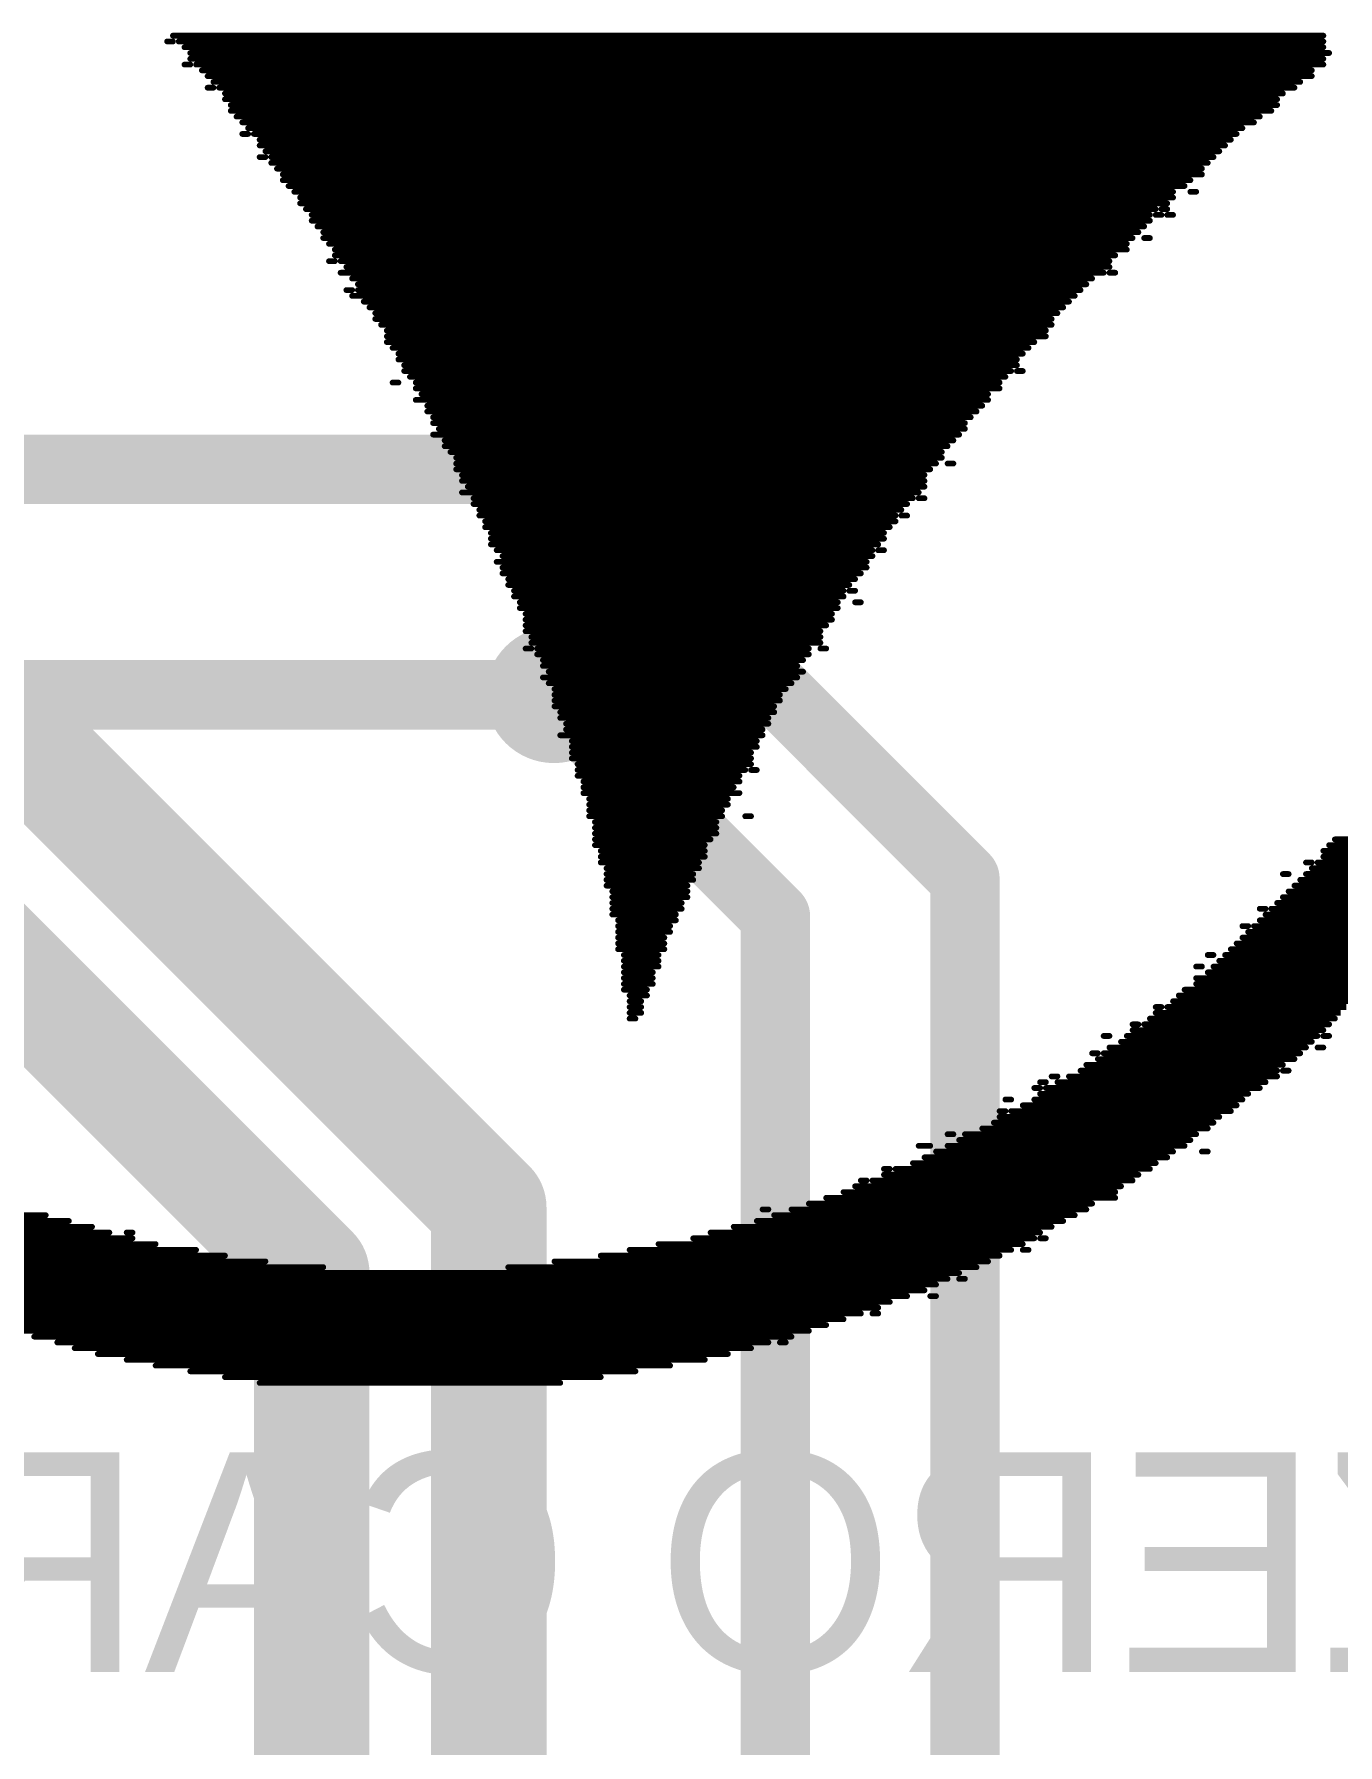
# Model space of a CAD drawing. Header units: millimetres. Extents: x -1.41 to 1.31, y -0.13 to 2.68.
# Drawn here: x 0.114 to 0.3395, y 1.6004 to 1.8962 of the extents above; entities that cross this region are included whole.
import ezdxf

# ---------------------------------------------------------------- set-up
doc = ezdxf.new("R2010")
doc.units = ezdxf.units.MM
doc.header["$MEASUREMENT"] = 0
for name, color, linetype in [('BottomLayer', 5, 'Continuous'), ('BottomOverlay', 54, 'Continuous'), ('Mechanical2', 216, 'Continuous'), ('TopLayer', 1, 'Continuous'), ('ViaHoleLayer', 16, 'Continuous')]:
    doc.layers.add(name, color=color, linetype=linetype)
doc.styles.add('Arial', font='', dxfattribs={"height": 0.2})
doc.styles.get('Arial').set_extended_font_data('Arial')

msp = doc.modelspace()

# ---------------------------------------------------------------- hatches: boundary and pattern name
at = {"layer": 'BottomLayer'}
h = msp.add_hatch(color=5, dxfattribs=at)
edge = h.paths.add_edge_path()
edge.add_arc((0.20422, 1.821), 0.01181, 0, 360)
h = msp.add_hatch(color=5, dxfattribs=at)
edge = h.paths.add_edge_path()
edge.add_arc((0.20391, 1.782), 0.01181, 0, 360)
at = {"layer": 'TopLayer'}
h = msp.add_hatch(color=1, dxfattribs=at)
edge = h.paths.add_edge_path()
edge.add_arc((0.20422, 1.821), 0.01181, 0, 360)
h = msp.add_hatch(color=1, dxfattribs=at)
edge = h.paths.add_edge_path()
edge.add_arc((0.20391, 1.782), 0.01181, 0, 360)
at = {"layer": 'ViaHoleLayer'}
h = msp.add_hatch(color=16, dxfattribs=at)
edge = h.paths.add_edge_path()
edge.add_arc((0.20422, 1.821), 0.00591, 0, 360)
h = msp.add_hatch(color=16, dxfattribs=at)
edge = h.paths.add_edge_path()
edge.add_arc((0.20391, 1.782), 0.00591, 0, 360)

# ---------------------------------------------------------------- linework, layer by layer
at = {"layer": 'BottomLayer'}
for points, const_width in [([(-0.042, 1.886), (0.162, 1.682)], 0.02), ([(0.059, 1.827), (0.19262, 1.69338)], 0.02), ([(0.20422, 1.821), (0.275, 1.75022)], 0.012), ([(0.20391, 1.782), (0.24222, 1.74369)], 0.012), ([(0.275, 1.53633), (0.275, 1.75022)], 0.012), ([(0.24222, 1.53633), (0.24222, 1.74369)], 0.012), ([(0.19262, 1.53633), (0.19262, 1.69338)], 0.02), ([(0.162, 1.53633), (0.162, 1.682)], 0.02)]:
    msp.add_lwpolyline(points, dxfattribs=dict(at, const_width=const_width))
for points, const_width in [([(0.20122, 1.821, 1), (0.20722, 1.821, 1)], 0.006), ([(0.20091, 1.782, 1), (0.20691, 1.782, 1)], 0.006), ([(0.272, 1.75022, 1), (0.278, 1.75022, 1)], 0.006), ([(0.272, 1.75022, 1), (0.278, 1.75022, 1)], 0.006), ([(0.23922, 1.74369, 1), (0.24522, 1.74369, 1)], 0.006), ([(0.23922, 1.74369, 1), (0.24522, 1.74369, 1)], 0.006), ([(0.18762, 1.69338, 1), (0.19762, 1.69338, 1)], 0.01), ([(0.18762, 1.69338, 1), (0.19762, 1.69338, 1)], 0.01), ([(0.157, 1.682, 1), (0.167, 1.682, 1)], 0.01), ([(0.157, 1.682, 1), (0.167, 1.682, 1)], 0.01)]:
    msp.add_lwpolyline(points, format="xyb", close=True, dxfattribs=dict(at, const_width=const_width))
at = {"layer": 'BottomOverlay', "const_width": 0.001}
for points in [[(0.138, 1.896), (0.337, 1.896)], [(0.137, 1.895), (0.138, 1.895)], [(0.139, 1.895), (0.337, 1.895)], [(0.14, 1.894), (0.337, 1.894)], [(0.141, 1.893), (0.338, 1.893)], [(0.14, 1.891), (0.141, 1.891)], [(0.141, 1.892), (0.337, 1.892)], [(0.142, 1.891), (0.337, 1.891)], [(0.143, 1.89), (0.335, 1.89)], [(0.144, 1.889), (0.335, 1.889)], [(0.144, 1.887), (0.145, 1.887)], [(0.145, 1.888), (0.333, 1.888)], [(0.146, 1.887), (0.332, 1.887)], [(0.147, 1.886), (0.33, 1.886)], [(0.147, 1.885), (0.329, 1.885)], [(0.148, 1.884), (0.329, 1.884)], [(0.148, 1.883), (0.328, 1.883)], [(0.149, 1.882), (0.326, 1.882)], [(0.15, 1.881), (0.325, 1.881)], [(0.15, 1.879), (0.151, 1.879)], [(0.151, 1.88), (0.323, 1.88)], [(0.152, 1.879), (0.322, 1.879)], [(0.153, 1.878), (0.321, 1.878)], [(0.153, 1.877), (0.32, 1.877)], [(0.154, 1.876), (0.319, 1.876)], [(0.153, 1.875), (0.154, 1.875)], [(0.155, 1.875), (0.318, 1.875)], [(0.155, 1.874), (0.317, 1.874)], [(0.156, 1.873), (0.316, 1.873)], [(0.157, 1.872), (0.316, 1.872)], [(0.157, 1.871), (0.314, 1.871)], [(0.158, 1.87), (0.313, 1.87)], [(0.159, 1.869), (0.311, 1.869)], [(0.16, 1.868), (0.311, 1.868)], [(0.16, 1.867), (0.31, 1.867)], [(0.314, 1.869), (0.315, 1.869)], [(0.161, 1.866), (0.308, 1.866)], [(0.162, 1.865), (0.307, 1.865)], [(0.162, 1.864), (0.307, 1.864)], [(0.308, 1.865), (0.309, 1.865)], [(0.309, 1.866), (0.31, 1.866)], [(0.31, 1.865), (0.311, 1.865)], [(0.163, 1.863), (0.306, 1.863)], [(0.164, 1.862), (0.305, 1.862)], [(0.164, 1.861), (0.304, 1.861)], [(0.306, 1.861), (0.307, 1.861)], [(0.165, 1.86), (0.303, 1.86)], [(0.166, 1.859), (0.303, 1.859)], [(0.166, 1.858), (0.301, 1.858)], [(0.165, 1.857), (0.166, 1.857)], [(0.167, 1.857), (0.3, 1.857)], [(0.167, 1.855), (0.299, 1.855)], [(0.168, 1.856), (0.3, 1.856)], [(0.3, 1.855), (0.301, 1.855)], [(0.168, 1.852), (0.169, 1.852)], [(0.169, 1.854), (0.297, 1.854)], [(0.17, 1.853), (0.296, 1.853)], [(0.17, 1.852), (0.295, 1.852)], [(0.169, 1.851), (0.294, 1.851)], [(0.171, 1.85), (0.293, 1.85)], [(0.172, 1.849), (0.292, 1.849)], [(0.173, 1.848), (0.291, 1.848)], [(0.173, 1.847), (0.29, 1.847)], [(0.174, 1.846), (0.29, 1.846)], [(0.175, 1.845), (0.289, 1.845)], [(0.175, 1.844), (0.289, 1.844)], [(0.175, 1.843), (0.287, 1.843)], [(0.176, 1.842), (0.286, 1.842)], [(0.177, 1.841), (0.285, 1.841)], [(0.177, 1.84), (0.284, 1.84)], [(0.178, 1.839), (0.284, 1.839)], [(0.178, 1.838), (0.283, 1.838)], [(0.179, 1.837), (0.282, 1.837)], [(0.284, 1.838), (0.285, 1.838)], [(0.176, 1.836), (0.177, 1.836)], [(0.18, 1.836), (0.281, 1.836)], [(0.18, 1.835), (0.281, 1.835)], [(0.181, 1.834), (0.279, 1.834)], [(0.18, 1.833), (0.279, 1.833)], [(0.182, 1.832), (0.278, 1.832)], [(0.182, 1.831), (0.277, 1.831)], [(0.183, 1.83), (0.276, 1.83)], [(0.183, 1.829), (0.275, 1.829)], [(0.184, 1.828), (0.275, 1.828)], [(0.183, 1.827), (0.274, 1.827)], [(0.185, 1.826), (0.273, 1.826)], [(0.185, 1.825), (0.272, 1.825)], [(0.186, 1.824), (0.271, 1.824)], [(0.187, 1.823), (0.271, 1.823)], [(0.187, 1.822), (0.27, 1.822)], [(0.272, 1.822), (0.273, 1.822)], [(0.187, 1.821), (0.269, 1.821)], [(0.188, 1.82), (0.268, 1.82)], [(0.188, 1.819), (0.268, 1.819)], [(0.188, 1.817), (0.267, 1.817)], [(0.189, 1.818), (0.268, 1.818)], [(0.19, 1.816), (0.266, 1.816)], [(0.267, 1.816), (0.268, 1.816)], [(0.19, 1.815), (0.265, 1.815)], [(0.191, 1.814), (0.264, 1.814)], [(0.191, 1.813), (0.263, 1.813)], [(0.192, 1.812), (0.263, 1.812)], [(0.192, 1.811), (0.262, 1.811)], [(0.264, 1.813), (0.265, 1.813)], [(0.193, 1.81), (0.261, 1.81)], [(0.193, 1.809), (0.261, 1.809)], [(0.193, 1.808), (0.26, 1.808)], [(0.194, 1.807), (0.259, 1.807)], [(0.194, 1.805), (0.258, 1.805)], [(0.195, 1.806), (0.259, 1.806)], [(0.26, 1.807), (0.261, 1.807)], [(0.195, 1.804), (0.258, 1.804)], [(0.195, 1.803), (0.257, 1.803)], [(0.196, 1.802), (0.256, 1.802)], [(0.196, 1.801), (0.255, 1.801)], [(0.197, 1.8), (0.254, 1.8)], [(0.197, 1.799), (0.254, 1.799)], [(0.255, 1.8), (0.256, 1.8)], [(0.198, 1.798), (0.253, 1.798)], [(0.198, 1.797), (0.253, 1.797)], [(0.199, 1.796), (0.252, 1.796)], [(0.256, 1.798), (0.257, 1.798)], [(0.199, 1.795), (0.252, 1.795)], [(0.199, 1.794), (0.251, 1.794)], [(0.199, 1.793), (0.25, 1.793)], [(0.199, 1.79), (0.2, 1.79)], [(0.2, 1.792), (0.25, 1.792)], [(0.2, 1.791), (0.25, 1.791)], [(0.201, 1.79), (0.248, 1.79)], [(0.25, 1.79), (0.251, 1.79)], [(0.201, 1.789), (0.248, 1.789)], [(0.202, 1.788), (0.247, 1.788)], [(0.202, 1.787), (0.246, 1.787)], [(0.202, 1.785), (0.246, 1.785)], [(0.203, 1.786), (0.247, 1.786)], [(0.203, 1.784), (0.245, 1.784)], [(0.204, 1.783), (0.244, 1.783)], [(0.204, 1.782), (0.243, 1.782)], [(0.204, 1.781), (0.243, 1.781)], [(0.204, 1.78), (0.242, 1.78)], [(0.205, 1.779), (0.242, 1.779)], [(0.205, 1.778), (0.241, 1.778)], [(0.205, 1.775), (0.24, 1.775)], [(0.206, 1.777), (0.241, 1.777)], [(0.206, 1.776), (0.24, 1.776)], [(0.207, 1.774), (0.239, 1.774)], [(0.207, 1.773), (0.239, 1.773)], [(0.207, 1.772), (0.238, 1.772)], [(0.207, 1.771), (0.238, 1.771)], [(0.208, 1.77), (0.238, 1.77)], [(0.208, 1.769), (0.237, 1.769)], [(0.238, 1.769), (0.239, 1.769)], [(0.208, 1.768), (0.236, 1.768)], [(0.209, 1.767), (0.236, 1.767)], [(0.209, 1.766), (0.235, 1.766)], [(0.209, 1.765), (0.236, 1.765)], [(0.21, 1.764), (0.234, 1.764)], [(0.21, 1.763), (0.234, 1.763)], [(0.21, 1.762), (0.233, 1.762)], [(0.21, 1.761), (0.233, 1.761)], [(0.211, 1.76), (0.232, 1.76)], [(0.237, 1.761), (0.238, 1.761)], [(0.211, 1.759), (0.232, 1.759)], [(0.211, 1.758), (0.232, 1.758)], [(0.211, 1.757), (0.231, 1.757)], [(0.339, 1.757), (0.367, 1.757)], [(0.211, 1.756), (0.23, 1.756)], [(0.212, 1.755), (0.23, 1.755)], [(0.212, 1.754), (0.23, 1.754)], [(0.337, 1.755), (0.364, 1.755)], [(0.337, 1.754), (0.363, 1.754)], [(0.338, 1.756), (0.365, 1.756)], [(0.212, 1.753), (0.229, 1.753)], [(0.213, 1.752), (0.229, 1.752)], [(0.213, 1.751), (0.228, 1.751)], [(0.33, 1.751), (0.331, 1.751)], [(0.334, 1.753), (0.335, 1.753)], [(0.334, 1.751), (0.361, 1.751)], [(0.335, 1.752), (0.362, 1.752)], [(0.336, 1.753), (0.363, 1.753)], [(0.213, 1.75), (0.228, 1.75)], [(0.213, 1.749), (0.227, 1.749)], [(0.214, 1.748), (0.227, 1.748)], [(0.331, 1.748), (0.359, 1.748)], [(0.332, 1.749), (0.359, 1.749)], [(0.333, 1.75), (0.36, 1.75)], [(0.214, 1.747), (0.227, 1.747)], [(0.214, 1.746), (0.226, 1.746)], [(0.214, 1.745), (0.226, 1.745)], [(0.326, 1.745), (0.327, 1.745)], [(0.328, 1.745), (0.356, 1.745)], [(0.329, 1.746), (0.357, 1.746)], [(0.33, 1.747), (0.358, 1.747)], [(0.214, 1.744), (0.225, 1.744)], [(0.215, 1.743), (0.225, 1.743)], [(0.326, 1.743), (0.355, 1.743)], [(0.327, 1.744), (0.355, 1.744)], [(0.215, 1.742), (0.224, 1.742)], [(0.215, 1.741), (0.224, 1.741)], [(0.215, 1.74), (0.223, 1.74)], [(0.323, 1.742), (0.324, 1.742)], [(0.323, 1.74), (0.352, 1.74)], [(0.324, 1.741), (0.353, 1.741)], [(0.325, 1.742), (0.354, 1.742)], [(0.215, 1.739), (0.223, 1.739)], [(0.215, 1.738), (0.223, 1.738)], [(0.216, 1.737), (0.222, 1.737)], [(0.317, 1.737), (0.318, 1.737)], [(0.32, 1.737), (0.35, 1.737)], [(0.321, 1.738), (0.351, 1.738)], [(0.322, 1.739), (0.352, 1.739)], [(0.216, 1.736), (0.222, 1.736)], [(0.216, 1.735), (0.222, 1.735)], [(0.216, 1.734), (0.221, 1.734)], [(0.315, 1.735), (0.316, 1.735)], [(0.317, 1.734), (0.347, 1.734)], [(0.318, 1.735), (0.348, 1.735)], [(0.319, 1.736), (0.35, 1.736)], [(0.216, 1.733), (0.221, 1.733)], [(0.216, 1.732), (0.221, 1.732)], [(0.216, 1.731), (0.22, 1.731)], [(0.313, 1.731), (0.344, 1.731)], [(0.315, 1.733), (0.346, 1.733)], [(0.315, 1.732), (0.345, 1.732)], [(0.217, 1.73), (0.22, 1.73)], [(0.217, 1.729), (0.219, 1.729)], [(0.217, 1.728), (0.219, 1.728)], [(0.308, 1.728), (0.309, 1.728)], [(0.31, 1.728), (0.341, 1.728)], [(0.311, 1.729), (0.342, 1.729)], [(0.312, 1.73), (0.343, 1.73)], [(0.217, 1.727), (0.219, 1.727)], [(0.217, 1.726), (0.218, 1.726)], [(0.304, 1.725), (0.305, 1.725)], [(0.306, 1.725), (0.338, 1.725)], [(0.307, 1.726), (0.339, 1.726)], [(0.308, 1.727), (0.34, 1.727)], [(0.299, 1.723), (0.3, 1.723)], [(0.302, 1.722), (0.335, 1.722)], [(0.303, 1.723), (0.336, 1.723)], [(0.304, 1.724), (0.337, 1.724)], [(0.337, 1.723), (0.338, 1.723)], [(0.297, 1.72), (0.298, 1.72)], [(0.298, 1.719), (0.332, 1.719)], [(0.299, 1.72), (0.333, 1.72)], [(0.3, 1.721), (0.334, 1.721)], [(0.336, 1.721), (0.337, 1.721)], [(0.29, 1.716), (0.291, 1.716)], [(0.293, 1.716), (0.329, 1.716)], [(0.295, 1.717), (0.329, 1.717)], [(0.296, 1.718), (0.33, 1.718)], [(0.33, 1.717), (0.331, 1.717)], [(0.287, 1.714), (0.288, 1.714)], [(0.288, 1.715), (0.289, 1.715)], [(0.288, 1.713), (0.324, 1.713)], [(0.289, 1.714), (0.326, 1.714)], [(0.291, 1.715), (0.327, 1.715)], [(0.281, 1.71), (0.282, 1.71)], [(0.282, 1.712), (0.283, 1.712)], [(0.283, 1.71), (0.321, 1.71)], [(0.285, 1.711), (0.322, 1.711)], [(0.287, 1.712), (0.323, 1.712)], [(0.278, 1.707), (0.317, 1.707)], [(0.28, 1.708), (0.318, 1.708)], [(0.281, 1.709), (0.319, 1.709)], [(0.267, 1.704), (0.269, 1.704)], [(0.272, 1.706), (0.273, 1.706)], [(0.272, 1.704), (0.313, 1.704)], [(0.274, 1.705), (0.314, 1.705)], [(0.275, 1.706), (0.315, 1.706)], [(0.266, 1.701), (0.308, 1.701)], [(0.268, 1.702), (0.31, 1.702)], [(0.27, 1.703), (0.311, 1.703)], [(0.316, 1.703), (0.317, 1.703)], [(0.257, 1.698), (0.258, 1.698)], [(0.259, 1.698), (0.304, 1.698)], [(0.261, 1.7), (0.262, 1.7)], [(0.261, 1.699), (0.305, 1.699)], [(0.263, 1.7), (0.307, 1.7)], [(0.251, 1.695), (0.301, 1.695)], [(0.254, 1.696), (0.301, 1.696)], [(0.256, 1.697), (0.302, 1.697)], [(0.065, 1.692), (0.116, 1.692)], [(0.24, 1.693), (0.241, 1.693)], [(0.242, 1.692), (0.294, 1.692)], [(0.245, 1.693), (0.296, 1.693)], [(0.248, 1.694), (0.297, 1.694)], [(0.068, 1.691), (0.12, 1.691)], [(0.069, 1.69), (0.124, 1.69)], [(0.071, 1.689), (0.127, 1.689)], [(0.13, 1.689), (0.131, 1.689)], [(0.231, 1.689), (0.288, 1.689)], [(0.235, 1.69), (0.29, 1.69)], [(0.239, 1.691), (0.292, 1.691)], [(0.073, 1.688), (0.131, 1.688)], [(0.074, 1.687), (0.135, 1.687)], [(0.077, 1.686), (0.142, 1.686)], [(0.217, 1.686), (0.283, 1.686)], [(0.222, 1.687), (0.285, 1.687)], [(0.228, 1.688), (0.287, 1.688)], [(0.285, 1.686), (0.286, 1.686)], [(0.288, 1.688), (0.289, 1.688)], [(0.079, 1.685), (0.147, 1.685)], [(0.08, 1.684), (0.154, 1.684)], [(0.083, 1.683), (0.164, 1.683)], [(0.196, 1.683), (0.277, 1.683)], [(0.204, 1.684), (0.279, 1.684)], [(0.212, 1.685), (0.281, 1.685)], [(0.085, 1.682), (0.274, 1.682)], [(0.086, 1.681), (0.272, 1.681)], [(0.089, 1.68), (0.27, 1.68)], [(0.274, 1.681), (0.275, 1.681)], [(0.092, 1.679), (0.268, 1.679)], [(0.094, 1.678), (0.265, 1.678)], [(0.096, 1.677), (0.262, 1.677)], [(0.269, 1.678), (0.27, 1.678)], [(0.099, 1.676), (0.26, 1.676)], [(0.101, 1.675), (0.257, 1.675)], [(0.105, 1.674), (0.254, 1.674)], [(0.259, 1.675), (0.26, 1.675)], [(0.108, 1.673), (0.251, 1.673)], [(0.111, 1.672), (0.248, 1.672)], [(0.114, 1.671), (0.245, 1.671)], [(0.118, 1.67), (0.241, 1.67)], [(0.121, 1.669), (0.238, 1.669)], [(0.243, 1.67), (0.244, 1.67)], [(0.125, 1.668), (0.234, 1.668)], [(0.13, 1.667), (0.23, 1.667)], [(0.135, 1.666), (0.224, 1.666)], [(0.141, 1.665), (0.218, 1.665)], [(0.147, 1.664), (0.212, 1.664)], [(0.153, 1.663), (0.205, 1.663)]]:
    msp.add_lwpolyline(points, dxfattribs=at)
at = {"layer": 'BottomOverlay', "const_width": 0.0005}
for points in [[(0.13775, 1.896, 1), (0.13825, 1.896, 1)], [(0.33675, 1.896, 1), (0.33725, 1.896, 1)], [(0.13675, 1.895, 1), (0.13725, 1.895, 1)], [(0.13775, 1.895, 1), (0.13825, 1.895, 1)], [(0.13875, 1.895, 1), (0.13925, 1.895, 1)], [(0.13975, 1.894, 1), (0.14025, 1.894, 1)], [(0.14075, 1.893, 1), (0.14125, 1.893, 1)], [(0.33675, 1.895, 1), (0.33725, 1.895, 1)], [(0.33675, 1.894, 1), (0.33725, 1.894, 1)], [(0.33775, 1.893, 1), (0.33825, 1.893, 1)], [(0.13975, 1.891, 1), (0.14025, 1.891, 1)], [(0.14075, 1.892, 1), (0.14125, 1.892, 1)], [(0.14075, 1.891, 1), (0.14125, 1.891, 1)], [(0.14175, 1.891, 1), (0.14225, 1.891, 1)], [(0.14275, 1.89, 1), (0.14325, 1.89, 1)], [(0.33475, 1.89, 1), (0.33525, 1.89, 1)], [(0.33675, 1.892, 1), (0.33725, 1.892, 1)], [(0.33675, 1.891, 1), (0.33725, 1.891, 1)], [(0.14375, 1.889, 1), (0.14425, 1.889, 1)], [(0.14375, 1.887, 1), (0.14425, 1.887, 1)], [(0.14475, 1.888, 1), (0.14525, 1.888, 1)], [(0.14475, 1.887, 1), (0.14525, 1.887, 1)], [(0.14575, 1.887, 1), (0.14625, 1.887, 1)], [(0.33175, 1.887, 1), (0.33225, 1.887, 1)], [(0.33275, 1.888, 1), (0.33325, 1.888, 1)], [(0.33475, 1.889, 1), (0.33525, 1.889, 1)], [(0.14675, 1.886, 1), (0.14725, 1.886, 1)], [(0.14675, 1.885, 1), (0.14725, 1.885, 1)], [(0.32875, 1.885, 1), (0.32925, 1.885, 1)], [(0.32975, 1.886, 1), (0.33025, 1.886, 1)], [(0.14775, 1.884, 1), (0.14825, 1.884, 1)], [(0.14775, 1.883, 1), (0.14825, 1.883, 1)], [(0.14875, 1.882, 1), (0.14925, 1.882, 1)], [(0.32575, 1.882, 1), (0.32625, 1.882, 1)], [(0.32775, 1.883, 1), (0.32825, 1.883, 1)], [(0.32875, 1.884, 1), (0.32925, 1.884, 1)], [(0.14975, 1.881, 1), (0.15025, 1.881, 1)], [(0.14975, 1.879, 1), (0.15025, 1.879, 1)], [(0.15075, 1.88, 1), (0.15125, 1.88, 1)], [(0.15075, 1.879, 1), (0.15125, 1.879, 1)], [(0.15175, 1.879, 1), (0.15225, 1.879, 1)], [(0.32175, 1.879, 1), (0.32225, 1.879, 1)], [(0.32275, 1.88, 1), (0.32325, 1.88, 1)], [(0.32475, 1.881, 1), (0.32525, 1.881, 1)], [(0.15275, 1.878, 1), (0.15325, 1.878, 1)], [(0.15275, 1.877, 1), (0.15325, 1.877, 1)], [(0.15375, 1.876, 1), (0.15425, 1.876, 1)], [(0.31875, 1.876, 1), (0.31925, 1.876, 1)], [(0.31975, 1.877, 1), (0.32025, 1.877, 1)], [(0.32075, 1.878, 1), (0.32125, 1.878, 1)], [(0.15275, 1.875, 1), (0.15325, 1.875, 1)], [(0.15375, 1.875, 1), (0.15425, 1.875, 1)], [(0.15475, 1.875, 1), (0.15525, 1.875, 1)], [(0.15475, 1.874, 1), (0.15525, 1.874, 1)], [(0.15575, 1.873, 1), (0.15625, 1.873, 1)], [(0.31575, 1.873, 1), (0.31625, 1.873, 1)], [(0.31675, 1.874, 1), (0.31725, 1.874, 1)], [(0.31775, 1.875, 1), (0.31825, 1.875, 1)], [(0.15675, 1.872, 1), (0.15725, 1.872, 1)], [(0.15675, 1.871, 1), (0.15725, 1.871, 1)], [(0.15775, 1.87, 1), (0.15825, 1.87, 1)], [(0.31275, 1.87, 1), (0.31325, 1.87, 1)], [(0.31375, 1.871, 1), (0.31425, 1.871, 1)], [(0.31575, 1.872, 1), (0.31625, 1.872, 1)], [(0.15875, 1.869, 1), (0.15925, 1.869, 1)], [(0.15975, 1.868, 1), (0.16025, 1.868, 1)], [(0.15975, 1.867, 1), (0.16025, 1.867, 1)], [(0.30975, 1.867, 1), (0.31025, 1.867, 1)], [(0.31075, 1.869, 1), (0.31125, 1.869, 1)], [(0.31075, 1.868, 1), (0.31125, 1.868, 1)], [(0.31375, 1.869, 1), (0.31425, 1.869, 1)], [(0.31475, 1.869, 1), (0.31525, 1.869, 1)], [(0.16075, 1.866, 1), (0.16125, 1.866, 1)], [(0.16175, 1.865, 1), (0.16225, 1.865, 1)], [(0.16175, 1.864, 1), (0.16225, 1.864, 1)], [(0.30675, 1.865, 1), (0.30725, 1.865, 1)], [(0.30675, 1.864, 1), (0.30725, 1.864, 1)], [(0.30775, 1.866, 1), (0.30825, 1.866, 1)], [(0.30775, 1.865, 1), (0.30825, 1.865, 1)], [(0.30875, 1.866, 1), (0.30925, 1.866, 1)], [(0.30875, 1.865, 1), (0.30925, 1.865, 1)], [(0.30975, 1.866, 1), (0.31025, 1.866, 1)], [(0.30975, 1.865, 1), (0.31025, 1.865, 1)], [(0.31075, 1.865, 1), (0.31125, 1.865, 1)], [(0.16275, 1.863, 1), (0.16325, 1.863, 1)], [(0.16375, 1.862, 1), (0.16425, 1.862, 1)], [(0.16375, 1.861, 1), (0.16425, 1.861, 1)], [(0.30375, 1.861, 1), (0.30425, 1.861, 1)], [(0.30475, 1.862, 1), (0.30525, 1.862, 1)], [(0.30575, 1.863, 1), (0.30625, 1.863, 1)], [(0.30575, 1.861, 1), (0.30625, 1.861, 1)], [(0.30675, 1.861, 1), (0.30725, 1.861, 1)], [(0.16475, 1.86, 1), (0.16525, 1.86, 1)], [(0.16575, 1.859, 1), (0.16625, 1.859, 1)], [(0.16575, 1.858, 1), (0.16625, 1.858, 1)], [(0.30075, 1.858, 1), (0.30125, 1.858, 1)], [(0.30275, 1.86, 1), (0.30325, 1.86, 1)], [(0.30275, 1.859, 1), (0.30325, 1.859, 1)], [(0.16475, 1.857, 1), (0.16525, 1.857, 1)], [(0.16575, 1.857, 1), (0.16625, 1.857, 1)], [(0.16675, 1.857, 1), (0.16725, 1.857, 1)], [(0.16675, 1.855, 1), (0.16725, 1.855, 1)], [(0.16775, 1.856, 1), (0.16825, 1.856, 1)], [(0.29875, 1.855, 1), (0.29925, 1.855, 1)], [(0.29975, 1.857, 1), (0.30025, 1.857, 1)], [(0.29975, 1.856, 1), (0.30025, 1.856, 1)], [(0.29975, 1.855, 1), (0.30025, 1.855, 1)], [(0.30075, 1.855, 1), (0.30125, 1.855, 1)], [(0.16775, 1.852, 1), (0.16825, 1.852, 1)], [(0.16875, 1.854, 1), (0.16925, 1.854, 1)], [(0.16875, 1.852, 1), (0.16925, 1.852, 1)], [(0.16975, 1.853, 1), (0.17025, 1.853, 1)], [(0.16975, 1.852, 1), (0.17025, 1.852, 1)], [(0.29475, 1.852, 1), (0.29525, 1.852, 1)], [(0.29575, 1.853, 1), (0.29625, 1.853, 1)], [(0.29675, 1.854, 1), (0.29725, 1.854, 1)], [(0.16875, 1.851, 1), (0.16925, 1.851, 1)], [(0.17075, 1.85, 1), (0.17125, 1.85, 1)], [(0.17175, 1.849, 1), (0.17225, 1.849, 1)], [(0.29175, 1.849, 1), (0.29225, 1.849, 1)], [(0.29275, 1.85, 1), (0.29325, 1.85, 1)], [(0.29375, 1.851, 1), (0.29425, 1.851, 1)], [(0.17275, 1.848, 1), (0.17325, 1.848, 1)], [(0.17275, 1.847, 1), (0.17325, 1.847, 1)], [(0.17375, 1.846, 1), (0.17425, 1.846, 1)], [(0.28975, 1.847, 1), (0.29025, 1.847, 1)], [(0.28975, 1.846, 1), (0.29025, 1.846, 1)], [(0.29075, 1.848, 1), (0.29125, 1.848, 1)], [(0.17475, 1.845, 1), (0.17525, 1.845, 1)], [(0.17475, 1.844, 1), (0.17525, 1.844, 1)], [(0.17475, 1.843, 1), (0.17525, 1.843, 1)], [(0.28675, 1.843, 1), (0.28725, 1.843, 1)], [(0.28875, 1.845, 1), (0.28925, 1.845, 1)], [(0.28875, 1.844, 1), (0.28925, 1.844, 1)], [(0.17575, 1.842, 1), (0.17625, 1.842, 1)], [(0.17675, 1.841, 1), (0.17725, 1.841, 1)], [(0.17675, 1.84, 1), (0.17725, 1.84, 1)], [(0.28375, 1.84, 1), (0.28425, 1.84, 1)], [(0.28475, 1.841, 1), (0.28525, 1.841, 1)], [(0.28575, 1.842, 1), (0.28625, 1.842, 1)], [(0.17775, 1.839, 1), (0.17825, 1.839, 1)], [(0.17775, 1.838, 1), (0.17825, 1.838, 1)], [(0.17875, 1.837, 1), (0.17925, 1.837, 1)], [(0.28175, 1.837, 1), (0.28225, 1.837, 1)], [(0.28275, 1.838, 1), (0.28325, 1.838, 1)], [(0.28375, 1.839, 1), (0.28425, 1.839, 1)], [(0.28375, 1.838, 1), (0.28425, 1.838, 1)], [(0.28475, 1.838, 1), (0.28525, 1.838, 1)], [(0.17575, 1.836, 1), (0.17625, 1.836, 1)], [(0.17675, 1.836, 1), (0.17725, 1.836, 1)], [(0.17975, 1.836, 1), (0.18025, 1.836, 1)], [(0.17975, 1.835, 1), (0.18025, 1.835, 1)], [(0.18075, 1.834, 1), (0.18125, 1.834, 1)], [(0.27875, 1.834, 1), (0.27925, 1.834, 1)], [(0.28075, 1.836, 1), (0.28125, 1.836, 1)], [(0.28075, 1.835, 1), (0.28125, 1.835, 1)], [(0.17975, 1.833, 1), (0.18025, 1.833, 1)], [(0.18175, 1.832, 1), (0.18225, 1.832, 1)], [(0.18175, 1.831, 1), (0.18225, 1.831, 1)], [(0.27675, 1.831, 1), (0.27725, 1.831, 1)], [(0.27775, 1.832, 1), (0.27825, 1.832, 1)], [(0.27875, 1.833, 1), (0.27925, 1.833, 1)], [(0.18275, 1.83, 1), (0.18325, 1.83, 1)], [(0.18275, 1.829, 1), (0.18325, 1.829, 1)], [(0.18375, 1.828, 1), (0.18425, 1.828, 1)], [(0.27475, 1.829, 1), (0.27525, 1.829, 1)], [(0.27475, 1.828, 1), (0.27525, 1.828, 1)], [(0.27575, 1.83, 1), (0.27625, 1.83, 1)], [(0.18275, 1.827, 1), (0.18325, 1.827, 1)], [(0.18475, 1.826, 1), (0.18525, 1.826, 1)], [(0.18475, 1.825, 1), (0.18525, 1.825, 1)], [(0.27175, 1.825, 1), (0.27225, 1.825, 1)], [(0.27275, 1.826, 1), (0.27325, 1.826, 1)], [(0.27375, 1.827, 1), (0.27425, 1.827, 1)], [(0.18575, 1.824, 1), (0.18625, 1.824, 1)], [(0.18675, 1.823, 1), (0.18725, 1.823, 1)], [(0.18675, 1.822, 1), (0.18725, 1.822, 1)], [(0.26975, 1.822, 1), (0.27025, 1.822, 1)], [(0.27075, 1.824, 1), (0.27125, 1.824, 1)], [(0.27075, 1.823, 1), (0.27125, 1.823, 1)], [(0.27175, 1.822, 1), (0.27225, 1.822, 1)], [(0.27275, 1.822, 1), (0.27325, 1.822, 1)], [(0.18675, 1.821, 1), (0.18725, 1.821, 1)], [(0.18775, 1.82, 1), (0.18825, 1.82, 1)], [(0.18775, 1.819, 1), (0.18825, 1.819, 1)], [(0.26775, 1.82, 1), (0.26825, 1.82, 1)], [(0.26775, 1.819, 1), (0.26825, 1.819, 1)], [(0.26875, 1.821, 1), (0.26925, 1.821, 1)], [(0.18775, 1.817, 1), (0.18825, 1.817, 1)], [(0.18875, 1.818, 1), (0.18925, 1.818, 1)], [(0.18975, 1.816, 1), (0.19025, 1.816, 1)], [(0.26575, 1.816, 1), (0.26625, 1.816, 1)], [(0.26675, 1.817, 1), (0.26725, 1.817, 1)], [(0.26675, 1.816, 1), (0.26725, 1.816, 1)], [(0.26775, 1.818, 1), (0.26825, 1.818, 1)], [(0.26775, 1.816, 1), (0.26825, 1.816, 1)], [(0.18975, 1.815, 1), (0.19025, 1.815, 1)], [(0.19075, 1.814, 1), (0.19125, 1.814, 1)], [(0.26375, 1.814, 1), (0.26425, 1.814, 1)], [(0.26475, 1.815, 1), (0.26525, 1.815, 1)], [(0.19075, 1.813, 1), (0.19125, 1.813, 1)], [(0.19175, 1.812, 1), (0.19225, 1.812, 1)], [(0.19175, 1.811, 1), (0.19225, 1.811, 1)], [(0.26175, 1.811, 1), (0.26225, 1.811, 1)], [(0.26275, 1.813, 1), (0.26325, 1.813, 1)], [(0.26275, 1.812, 1), (0.26325, 1.812, 1)], [(0.26375, 1.813, 1), (0.26425, 1.813, 1)], [(0.26475, 1.813, 1), (0.26525, 1.813, 1)], [(0.19275, 1.81, 1), (0.19325, 1.81, 1)], [(0.19275, 1.809, 1), (0.19325, 1.809, 1)], [(0.19275, 1.808, 1), (0.19325, 1.808, 1)], [(0.25975, 1.808, 1), (0.26025, 1.808, 1)], [(0.26075, 1.81, 1), (0.26125, 1.81, 1)], [(0.26075, 1.809, 1), (0.26125, 1.809, 1)], [(0.19375, 1.807, 1), (0.19425, 1.807, 1)], [(0.19375, 1.805, 1), (0.19425, 1.805, 1)], [(0.19475, 1.806, 1), (0.19525, 1.806, 1)], [(0.25775, 1.805, 1), (0.25825, 1.805, 1)], [(0.25875, 1.807, 1), (0.25925, 1.807, 1)], [(0.25875, 1.806, 1), (0.25925, 1.806, 1)], [(0.25975, 1.807, 1), (0.26025, 1.807, 1)], [(0.26075, 1.807, 1), (0.26125, 1.807, 1)], [(0.19475, 1.804, 1), (0.19525, 1.804, 1)], [(0.19475, 1.803, 1), (0.19525, 1.803, 1)], [(0.19575, 1.802, 1), (0.19625, 1.802, 1)], [(0.25575, 1.802, 1), (0.25625, 1.802, 1)], [(0.25675, 1.803, 1), (0.25725, 1.803, 1)], [(0.25775, 1.804, 1), (0.25825, 1.804, 1)], [(0.19575, 1.801, 1), (0.19625, 1.801, 1)], [(0.19675, 1.8, 1), (0.19725, 1.8, 1)], [(0.19675, 1.799, 1), (0.19725, 1.799, 1)], [(0.25375, 1.8, 1), (0.25425, 1.8, 1)], [(0.25375, 1.799, 1), (0.25425, 1.799, 1)], [(0.25475, 1.801, 1), (0.25525, 1.801, 1)], [(0.25475, 1.8, 1), (0.25525, 1.8, 1)], [(0.25575, 1.8, 1), (0.25625, 1.8, 1)], [(0.19775, 1.798, 1), (0.19825, 1.798, 1)], [(0.19775, 1.797, 1), (0.19825, 1.797, 1)], [(0.19875, 1.796, 1), (0.19925, 1.796, 1)], [(0.25175, 1.796, 1), (0.25225, 1.796, 1)], [(0.25275, 1.798, 1), (0.25325, 1.798, 1)], [(0.25275, 1.797, 1), (0.25325, 1.797, 1)], [(0.25575, 1.798, 1), (0.25625, 1.798, 1)], [(0.25675, 1.798, 1), (0.25725, 1.798, 1)], [(0.19875, 1.795, 1), (0.19925, 1.795, 1)], [(0.19875, 1.794, 1), (0.19925, 1.794, 1)], [(0.19875, 1.793, 1), (0.19925, 1.793, 1)], [(0.24975, 1.793, 1), (0.25025, 1.793, 1)], [(0.25075, 1.794, 1), (0.25125, 1.794, 1)], [(0.25175, 1.795, 1), (0.25225, 1.795, 1)], [(0.19875, 1.79, 1), (0.19925, 1.79, 1)], [(0.19975, 1.792, 1), (0.20025, 1.792, 1)], [(0.19975, 1.791, 1), (0.20025, 1.791, 1)], [(0.19975, 1.79, 1), (0.20025, 1.79, 1)], [(0.20075, 1.79, 1), (0.20125, 1.79, 1)], [(0.24775, 1.79, 1), (0.24825, 1.79, 1)], [(0.24975, 1.792, 1), (0.25025, 1.792, 1)], [(0.24975, 1.791, 1), (0.25025, 1.791, 1)], [(0.24975, 1.79, 1), (0.25025, 1.79, 1)], [(0.25075, 1.79, 1), (0.25125, 1.79, 1)], [(0.20075, 1.789, 1), (0.20125, 1.789, 1)], [(0.20175, 1.788, 1), (0.20225, 1.788, 1)], [(0.20175, 1.787, 1), (0.20225, 1.787, 1)], [(0.24575, 1.787, 1), (0.24625, 1.787, 1)], [(0.24675, 1.788, 1), (0.24725, 1.788, 1)], [(0.24775, 1.789, 1), (0.24825, 1.789, 1)], [(0.20175, 1.785, 1), (0.20225, 1.785, 1)], [(0.20275, 1.786, 1), (0.20325, 1.786, 1)], [(0.20275, 1.784, 1), (0.20325, 1.784, 1)], [(0.24475, 1.784, 1), (0.24525, 1.784, 1)], [(0.24575, 1.785, 1), (0.24625, 1.785, 1)], [(0.24675, 1.786, 1), (0.24725, 1.786, 1)], [(0.20375, 1.783, 1), (0.20425, 1.783, 1)], [(0.20375, 1.782, 1), (0.20425, 1.782, 1)], [(0.20375, 1.781, 1), (0.20425, 1.781, 1)], [(0.24275, 1.782, 1), (0.24325, 1.782, 1)], [(0.24275, 1.781, 1), (0.24325, 1.781, 1)], [(0.24375, 1.783, 1), (0.24425, 1.783, 1)], [(0.20375, 1.78, 1), (0.20425, 1.78, 1)], [(0.20475, 1.779, 1), (0.20525, 1.779, 1)], [(0.20475, 1.778, 1), (0.20525, 1.778, 1)], [(0.24075, 1.778, 1), (0.24125, 1.778, 1)], [(0.24175, 1.78, 1), (0.24225, 1.78, 1)], [(0.24175, 1.779, 1), (0.24225, 1.779, 1)], [(0.20475, 1.775, 1), (0.20525, 1.775, 1)], [(0.20575, 1.777, 1), (0.20625, 1.777, 1)], [(0.20575, 1.776, 1), (0.20625, 1.776, 1)], [(0.23975, 1.776, 1), (0.24025, 1.776, 1)], [(0.23975, 1.775, 1), (0.24025, 1.775, 1)], [(0.24075, 1.777, 1), (0.24125, 1.777, 1)], [(0.20675, 1.774, 1), (0.20725, 1.774, 1)], [(0.20675, 1.773, 1), (0.20725, 1.773, 1)], [(0.20675, 1.772, 1), (0.20725, 1.772, 1)], [(0.23775, 1.772, 1), (0.23825, 1.772, 1)], [(0.23875, 1.774, 1), (0.23925, 1.774, 1)], [(0.23875, 1.773, 1), (0.23925, 1.773, 1)], [(0.20675, 1.771, 1), (0.20725, 1.771, 1)], [(0.20775, 1.77, 1), (0.20825, 1.77, 1)], [(0.20775, 1.769, 1), (0.20825, 1.769, 1)], [(0.23675, 1.769, 1), (0.23725, 1.769, 1)], [(0.23775, 1.771, 1), (0.23825, 1.771, 1)], [(0.23775, 1.77, 1), (0.23825, 1.77, 1)], [(0.23775, 1.769, 1), (0.23825, 1.769, 1)], [(0.23875, 1.769, 1), (0.23925, 1.769, 1)], [(0.20775, 1.768, 1), (0.20825, 1.768, 1)], [(0.20875, 1.767, 1), (0.20925, 1.767, 1)], [(0.20875, 1.766, 1), (0.20925, 1.766, 1)], [(0.23475, 1.766, 1), (0.23525, 1.766, 1)], [(0.23575, 1.768, 1), (0.23625, 1.768, 1)], [(0.23575, 1.767, 1), (0.23625, 1.767, 1)], [(0.20875, 1.765, 1), (0.20925, 1.765, 1)], [(0.20975, 1.764, 1), (0.21025, 1.764, 1)], [(0.20975, 1.763, 1), (0.21025, 1.763, 1)], [(0.23375, 1.764, 1), (0.23425, 1.764, 1)], [(0.23375, 1.763, 1), (0.23425, 1.763, 1)], [(0.23575, 1.765, 1), (0.23625, 1.765, 1)], [(0.20975, 1.762, 1), (0.21025, 1.762, 1)], [(0.20975, 1.761, 1), (0.21025, 1.761, 1)], [(0.21075, 1.76, 1), (0.21125, 1.76, 1)], [(0.23175, 1.76, 1), (0.23225, 1.76, 1)], [(0.23275, 1.762, 1), (0.23325, 1.762, 1)], [(0.23275, 1.761, 1), (0.23325, 1.761, 1)], [(0.23675, 1.761, 1), (0.23725, 1.761, 1)], [(0.23775, 1.761, 1), (0.23825, 1.761, 1)], [(0.21075, 1.759, 1), (0.21125, 1.759, 1)], [(0.21075, 1.758, 1), (0.21125, 1.758, 1)], [(0.21075, 1.757, 1), (0.21125, 1.757, 1)], [(0.23075, 1.757, 1), (0.23125, 1.757, 1)], [(0.23175, 1.759, 1), (0.23225, 1.759, 1)], [(0.23175, 1.758, 1), (0.23225, 1.758, 1)], [(0.33875, 1.757, 1), (0.33925, 1.757, 1)], [(0.21075, 1.756, 1), (0.21125, 1.756, 1)], [(0.21175, 1.755, 1), (0.21225, 1.755, 1)], [(0.21175, 1.754, 1), (0.21225, 1.754, 1)], [(0.22975, 1.756, 1), (0.23025, 1.756, 1)], [(0.22975, 1.755, 1), (0.23025, 1.755, 1)], [(0.22975, 1.754, 1), (0.23025, 1.754, 1)], [(0.33675, 1.755, 1), (0.33725, 1.755, 1)], [(0.33675, 1.754, 1), (0.33725, 1.754, 1)], [(0.33775, 1.756, 1), (0.33825, 1.756, 1)], [(0.21175, 1.753, 1), (0.21225, 1.753, 1)], [(0.21275, 1.752, 1), (0.21325, 1.752, 1)], [(0.21275, 1.751, 1), (0.21325, 1.751, 1)], [(0.22775, 1.751, 1), (0.22825, 1.751, 1)], [(0.22875, 1.753, 1), (0.22925, 1.753, 1)], [(0.22875, 1.752, 1), (0.22925, 1.752, 1)], [(0.32975, 1.751, 1), (0.33025, 1.751, 1)], [(0.33075, 1.751, 1), (0.33125, 1.751, 1)], [(0.33375, 1.753, 1), (0.33425, 1.753, 1)], [(0.33375, 1.751, 1), (0.33425, 1.751, 1)], [(0.33475, 1.753, 1), (0.33525, 1.753, 1)], [(0.33475, 1.752, 1), (0.33525, 1.752, 1)], [(0.33575, 1.753, 1), (0.33625, 1.753, 1)], [(0.21275, 1.75, 1), (0.21325, 1.75, 1)], [(0.21275, 1.749, 1), (0.21325, 1.749, 1)], [(0.21375, 1.748, 1), (0.21425, 1.748, 1)], [(0.22675, 1.749, 1), (0.22725, 1.749, 1)], [(0.22675, 1.748, 1), (0.22725, 1.748, 1)], [(0.22775, 1.75, 1), (0.22825, 1.75, 1)], [(0.33075, 1.748, 1), (0.33125, 1.748, 1)], [(0.33175, 1.749, 1), (0.33225, 1.749, 1)], [(0.33275, 1.75, 1), (0.33325, 1.75, 1)], [(0.21375, 1.747, 1), (0.21425, 1.747, 1)], [(0.21375, 1.746, 1), (0.21425, 1.746, 1)], [(0.21375, 1.745, 1), (0.21425, 1.745, 1)], [(0.22575, 1.746, 1), (0.22625, 1.746, 1)], [(0.22575, 1.745, 1), (0.22625, 1.745, 1)], [(0.22675, 1.747, 1), (0.22725, 1.747, 1)], [(0.32575, 1.745, 1), (0.32625, 1.745, 1)], [(0.32675, 1.745, 1), (0.32725, 1.745, 1)], [(0.32775, 1.745, 1), (0.32825, 1.745, 1)], [(0.32875, 1.746, 1), (0.32925, 1.746, 1)], [(0.32975, 1.747, 1), (0.33025, 1.747, 1)], [(0.21375, 1.744, 1), (0.21425, 1.744, 1)], [(0.21475, 1.743, 1), (0.21525, 1.743, 1)], [(0.22475, 1.744, 1), (0.22525, 1.744, 1)], [(0.22475, 1.743, 1), (0.22525, 1.743, 1)], [(0.32575, 1.743, 1), (0.32625, 1.743, 1)], [(0.32675, 1.744, 1), (0.32725, 1.744, 1)], [(0.21475, 1.742, 1), (0.21525, 1.742, 1)], [(0.21475, 1.741, 1), (0.21525, 1.741, 1)], [(0.21475, 1.74, 1), (0.21525, 1.74, 1)], [(0.22275, 1.74, 1), (0.22325, 1.74, 1)], [(0.22375, 1.742, 1), (0.22425, 1.742, 1)], [(0.22375, 1.741, 1), (0.22425, 1.741, 1)], [(0.32275, 1.742, 1), (0.32325, 1.742, 1)], [(0.32275, 1.74, 1), (0.32325, 1.74, 1)], [(0.32375, 1.742, 1), (0.32425, 1.742, 1)], [(0.32375, 1.741, 1), (0.32425, 1.741, 1)], [(0.32475, 1.742, 1), (0.32525, 1.742, 1)], [(0.21475, 1.739, 1), (0.21525, 1.739, 1)], [(0.21475, 1.738, 1), (0.21525, 1.738, 1)], [(0.21575, 1.737, 1), (0.21625, 1.737, 1)], [(0.22175, 1.737, 1), (0.22225, 1.737, 1)], [(0.22275, 1.739, 1), (0.22325, 1.739, 1)], [(0.22275, 1.738, 1), (0.22325, 1.738, 1)], [(0.31675, 1.737, 1), (0.31725, 1.737, 1)], [(0.31775, 1.737, 1), (0.31825, 1.737, 1)], [(0.31975, 1.737, 1), (0.32025, 1.737, 1)], [(0.32075, 1.738, 1), (0.32125, 1.738, 1)], [(0.32175, 1.739, 1), (0.32225, 1.739, 1)], [(0.21575, 1.736, 1), (0.21625, 1.736, 1)], [(0.21575, 1.735, 1), (0.21625, 1.735, 1)], [(0.21575, 1.734, 1), (0.21625, 1.734, 1)], [(0.22075, 1.734, 1), (0.22125, 1.734, 1)], [(0.22175, 1.736, 1), (0.22225, 1.736, 1)], [(0.22175, 1.735, 1), (0.22225, 1.735, 1)], [(0.31475, 1.735, 1), (0.31525, 1.735, 1)], [(0.31575, 1.735, 1), (0.31625, 1.735, 1)], [(0.31675, 1.734, 1), (0.31725, 1.734, 1)], [(0.31775, 1.735, 1), (0.31825, 1.735, 1)], [(0.31875, 1.736, 1), (0.31925, 1.736, 1)], [(0.21575, 1.733, 1), (0.21625, 1.733, 1)], [(0.21575, 1.732, 1), (0.21625, 1.732, 1)], [(0.21575, 1.731, 1), (0.21625, 1.731, 1)], [(0.21975, 1.731, 1), (0.22025, 1.731, 1)], [(0.22075, 1.733, 1), (0.22125, 1.733, 1)], [(0.22075, 1.732, 1), (0.22125, 1.732, 1)], [(0.31275, 1.731, 1), (0.31325, 1.731, 1)], [(0.31475, 1.733, 1), (0.31525, 1.733, 1)], [(0.31475, 1.732, 1), (0.31525, 1.732, 1)], [(0.21675, 1.73, 1), (0.21725, 1.73, 1)], [(0.21675, 1.729, 1), (0.21725, 1.729, 1)], [(0.21675, 1.728, 1), (0.21725, 1.728, 1)], [(0.21875, 1.729, 1), (0.21925, 1.729, 1)], [(0.21875, 1.728, 1), (0.21925, 1.728, 1)], [(0.21975, 1.73, 1), (0.22025, 1.73, 1)], [(0.30775, 1.728, 1), (0.30825, 1.728, 1)], [(0.30875, 1.728, 1), (0.30925, 1.728, 1)], [(0.30975, 1.728, 1), (0.31025, 1.728, 1)], [(0.31075, 1.729, 1), (0.31125, 1.729, 1)], [(0.31175, 1.73, 1), (0.31225, 1.73, 1)], [(0.21675, 1.727, 1), (0.21725, 1.727, 1)], [(0.21675, 1.726, 1), (0.21725, 1.726, 1)], [(0.21775, 1.726, 1), (0.21825, 1.726, 1)], [(0.21875, 1.727, 1), (0.21925, 1.727, 1)], [(0.30375, 1.725, 1), (0.30425, 1.725, 1)], [(0.30475, 1.725, 1), (0.30525, 1.725, 1)], [(0.30575, 1.725, 1), (0.30625, 1.725, 1)], [(0.30675, 1.726, 1), (0.30725, 1.726, 1)], [(0.30775, 1.727, 1), (0.30825, 1.727, 1)], [(0.33775, 1.725, 1), (0.33825, 1.725, 1)], [(0.33875, 1.726, 1), (0.33925, 1.726, 1)], [(0.29875, 1.723, 1), (0.29925, 1.723, 1)], [(0.29975, 1.723, 1), (0.30025, 1.723, 1)], [(0.30175, 1.722, 1), (0.30225, 1.722, 1)], [(0.30275, 1.723, 1), (0.30325, 1.723, 1)], [(0.30375, 1.724, 1), (0.30425, 1.724, 1)], [(0.33475, 1.722, 1), (0.33525, 1.722, 1)], [(0.33575, 1.723, 1), (0.33625, 1.723, 1)], [(0.33675, 1.724, 1), (0.33725, 1.724, 1)], [(0.33675, 1.723, 1), (0.33725, 1.723, 1)], [(0.33775, 1.723, 1), (0.33825, 1.723, 1)], [(0.29675, 1.72, 1), (0.29725, 1.72, 1)], [(0.29775, 1.72, 1), (0.29825, 1.72, 1)], [(0.29775, 1.719, 1), (0.29825, 1.719, 1)], [(0.29875, 1.72, 1), (0.29925, 1.72, 1)], [(0.29975, 1.721, 1), (0.30025, 1.721, 1)], [(0.33175, 1.719, 1), (0.33225, 1.719, 1)], [(0.33275, 1.72, 1), (0.33325, 1.72, 1)], [(0.33375, 1.721, 1), (0.33425, 1.721, 1)], [(0.33575, 1.721, 1), (0.33625, 1.721, 1)], [(0.33675, 1.721, 1), (0.33725, 1.721, 1)], [(0.28975, 1.716, 1), (0.29025, 1.716, 1)], [(0.29075, 1.716, 1), (0.29125, 1.716, 1)], [(0.29275, 1.716, 1), (0.29325, 1.716, 1)], [(0.29475, 1.717, 1), (0.29525, 1.717, 1)], [(0.29575, 1.718, 1), (0.29625, 1.718, 1)], [(0.32875, 1.717, 1), (0.32925, 1.717, 1)], [(0.32875, 1.716, 1), (0.32925, 1.716, 1)], [(0.32975, 1.718, 1), (0.33025, 1.718, 1)], [(0.32975, 1.717, 1), (0.33025, 1.717, 1)], [(0.33075, 1.717, 1), (0.33125, 1.717, 1)], [(0.28675, 1.714, 1), (0.28725, 1.714, 1)], [(0.28775, 1.715, 1), (0.28825, 1.715, 1)], [(0.28775, 1.714, 1), (0.28825, 1.714, 1)], [(0.28775, 1.713, 1), (0.28825, 1.713, 1)], [(0.28875, 1.715, 1), (0.28925, 1.715, 1)], [(0.28875, 1.714, 1), (0.28925, 1.714, 1)], [(0.29075, 1.715, 1), (0.29125, 1.715, 1)], [(0.32375, 1.713, 1), (0.32425, 1.713, 1)], [(0.32575, 1.714, 1), (0.32625, 1.714, 1)], [(0.32675, 1.715, 1), (0.32725, 1.715, 1)], [(0.28075, 1.71, 1), (0.28125, 1.71, 1)], [(0.28175, 1.712, 1), (0.28225, 1.712, 1)], [(0.28175, 1.71, 1), (0.28225, 1.71, 1)], [(0.28275, 1.712, 1), (0.28325, 1.712, 1)], [(0.28275, 1.71, 1), (0.28325, 1.71, 1)], [(0.28475, 1.711, 1), (0.28525, 1.711, 1)], [(0.28675, 1.712, 1), (0.28725, 1.712, 1)], [(0.32075, 1.71, 1), (0.32125, 1.71, 1)], [(0.32175, 1.711, 1), (0.32225, 1.711, 1)], [(0.32275, 1.712, 1), (0.32325, 1.712, 1)], [(0.27775, 1.707, 1), (0.27825, 1.707, 1)], [(0.27975, 1.708, 1), (0.28025, 1.708, 1)], [(0.28075, 1.709, 1), (0.28125, 1.709, 1)], [(0.31675, 1.707, 1), (0.31725, 1.707, 1)], [(0.31775, 1.708, 1), (0.31825, 1.708, 1)], [(0.31875, 1.709, 1), (0.31925, 1.709, 1)], [(0.26675, 1.704, 1), (0.26725, 1.704, 1)], [(0.26875, 1.704, 1), (0.26925, 1.704, 1)], [(0.27175, 1.706, 1), (0.27225, 1.706, 1)], [(0.27175, 1.704, 1), (0.27225, 1.704, 1)], [(0.27275, 1.706, 1), (0.27325, 1.706, 1)], [(0.27375, 1.705, 1), (0.27425, 1.705, 1)], [(0.27475, 1.706, 1), (0.27525, 1.706, 1)], [(0.31275, 1.704, 1), (0.31325, 1.704, 1)], [(0.31375, 1.705, 1), (0.31425, 1.705, 1)], [(0.31475, 1.706, 1), (0.31525, 1.706, 1)], [(0.26575, 1.701, 1), (0.26625, 1.701, 1)], [(0.26775, 1.702, 1), (0.26825, 1.702, 1)], [(0.26975, 1.703, 1), (0.27025, 1.703, 1)], [(0.30775, 1.701, 1), (0.30825, 1.701, 1)], [(0.30975, 1.702, 1), (0.31025, 1.702, 1)], [(0.31075, 1.703, 1), (0.31125, 1.703, 1)], [(0.31575, 1.703, 1), (0.31625, 1.703, 1)], [(0.31675, 1.703, 1), (0.31725, 1.703, 1)], [(0.25675, 1.698, 1), (0.25725, 1.698, 1)], [(0.25775, 1.698, 1), (0.25825, 1.698, 1)], [(0.25875, 1.698, 1), (0.25925, 1.698, 1)], [(0.26075, 1.7, 1), (0.26125, 1.7, 1)], [(0.26075, 1.699, 1), (0.26125, 1.699, 1)], [(0.26175, 1.7, 1), (0.26225, 1.7, 1)], [(0.26275, 1.7, 1), (0.26325, 1.7, 1)], [(0.30375, 1.698, 1), (0.30425, 1.698, 1)], [(0.30475, 1.699, 1), (0.30525, 1.699, 1)], [(0.30675, 1.7, 1), (0.30725, 1.7, 1)], [(0.25075, 1.695, 1), (0.25125, 1.695, 1)], [(0.25375, 1.696, 1), (0.25425, 1.696, 1)], [(0.25575, 1.697, 1), (0.25625, 1.697, 1)], [(0.30075, 1.696, 1), (0.30125, 1.696, 1)], [(0.30075, 1.695, 1), (0.30125, 1.695, 1)], [(0.30175, 1.697, 1), (0.30225, 1.697, 1)], [(0.11575, 1.692, 1), (0.11625, 1.692, 1)], [(0.23975, 1.693, 1), (0.24025, 1.693, 1)], [(0.24075, 1.693, 1), (0.24125, 1.693, 1)], [(0.24175, 1.692, 1), (0.24225, 1.692, 1)], [(0.24475, 1.693, 1), (0.24525, 1.693, 1)], [(0.24775, 1.694, 1), (0.24825, 1.694, 1)], [(0.29375, 1.692, 1), (0.29425, 1.692, 1)], [(0.29575, 1.693, 1), (0.29625, 1.693, 1)], [(0.29675, 1.694, 1), (0.29725, 1.694, 1)], [(0.11975, 1.691, 1), (0.12025, 1.691, 1)], [(0.12375, 1.69, 1), (0.12425, 1.69, 1)], [(0.12675, 1.689, 1), (0.12725, 1.689, 1)], [(0.12975, 1.689, 1), (0.13025, 1.689, 1)], [(0.13075, 1.689, 1), (0.13125, 1.689, 1)], [(0.23075, 1.689, 1), (0.23125, 1.689, 1)], [(0.23475, 1.69, 1), (0.23525, 1.69, 1)], [(0.23875, 1.691, 1), (0.23925, 1.691, 1)], [(0.28775, 1.689, 1), (0.28825, 1.689, 1)], [(0.28975, 1.69, 1), (0.29025, 1.69, 1)], [(0.29175, 1.691, 1), (0.29225, 1.691, 1)], [(0.13075, 1.688, 1), (0.13125, 1.688, 1)], [(0.13475, 1.687, 1), (0.13525, 1.687, 1)], [(0.14175, 1.686, 1), (0.14225, 1.686, 1)], [(0.21675, 1.686, 1), (0.21725, 1.686, 1)], [(0.22175, 1.687, 1), (0.22225, 1.687, 1)], [(0.22775, 1.688, 1), (0.22825, 1.688, 1)], [(0.28275, 1.686, 1), (0.28325, 1.686, 1)], [(0.28475, 1.687, 1), (0.28525, 1.687, 1)], [(0.28475, 1.686, 1), (0.28525, 1.686, 1)], [(0.28575, 1.686, 1), (0.28625, 1.686, 1)], [(0.28675, 1.688, 1), (0.28725, 1.688, 1)], [(0.28775, 1.688, 1), (0.28825, 1.688, 1)], [(0.28875, 1.688, 1), (0.28925, 1.688, 1)], [(0.14675, 1.685, 1), (0.14725, 1.685, 1)], [(0.15375, 1.684, 1), (0.15425, 1.684, 1)], [(0.16375, 1.683, 1), (0.16425, 1.683, 1)], [(0.19575, 1.683, 1), (0.19625, 1.683, 1)], [(0.20375, 1.684, 1), (0.20425, 1.684, 1)], [(0.21175, 1.685, 1), (0.21225, 1.685, 1)], [(0.27675, 1.683, 1), (0.27725, 1.683, 1)], [(0.27875, 1.684, 1), (0.27925, 1.684, 1)], [(0.28075, 1.685, 1), (0.28125, 1.685, 1)], [(0.26975, 1.68, 1), (0.27025, 1.68, 1)], [(0.27175, 1.681, 1), (0.27225, 1.681, 1)], [(0.27375, 1.682, 1), (0.27425, 1.682, 1)], [(0.27375, 1.681, 1), (0.27425, 1.681, 1)], [(0.27475, 1.681, 1), (0.27525, 1.681, 1)], [(0.26175, 1.677, 1), (0.26225, 1.677, 1)], [(0.26475, 1.678, 1), (0.26525, 1.678, 1)], [(0.26775, 1.679, 1), (0.26825, 1.679, 1)], [(0.26875, 1.678, 1), (0.26925, 1.678, 1)], [(0.26975, 1.678, 1), (0.27025, 1.678, 1)], [(0.25375, 1.674, 1), (0.25425, 1.674, 1)], [(0.25675, 1.675, 1), (0.25725, 1.675, 1)], [(0.25875, 1.675, 1), (0.25925, 1.675, 1)], [(0.25975, 1.676, 1), (0.26025, 1.676, 1)], [(0.25975, 1.675, 1), (0.26025, 1.675, 1)], [(0.24775, 1.672, 1), (0.24825, 1.672, 1)], [(0.25075, 1.673, 1), (0.25125, 1.673, 1)], [(0.11375, 1.671, 1), (0.11425, 1.671, 1)], [(0.11775, 1.67, 1), (0.11825, 1.67, 1)], [(0.12075, 1.669, 1), (0.12125, 1.669, 1)], [(0.23775, 1.669, 1), (0.23825, 1.669, 1)], [(0.24075, 1.67, 1), (0.24125, 1.67, 1)], [(0.24275, 1.67, 1), (0.24325, 1.67, 1)], [(0.24375, 1.67, 1), (0.24425, 1.67, 1)], [(0.24475, 1.671, 1), (0.24525, 1.671, 1)], [(0.12475, 1.668, 1), (0.12525, 1.668, 1)], [(0.12975, 1.667, 1), (0.13025, 1.667, 1)], [(0.13475, 1.666, 1), (0.13525, 1.666, 1)], [(0.22375, 1.666, 1), (0.22425, 1.666, 1)], [(0.22975, 1.667, 1), (0.23025, 1.667, 1)], [(0.23375, 1.668, 1), (0.23425, 1.668, 1)], [(0.14075, 1.665, 1), (0.14125, 1.665, 1)], [(0.14675, 1.664, 1), (0.14725, 1.664, 1)], [(0.15275, 1.663, 1), (0.15325, 1.663, 1)], [(0.20475, 1.663, 1), (0.20525, 1.663, 1)], [(0.21175, 1.664, 1), (0.21225, 1.664, 1)], [(0.21775, 1.665, 1), (0.21825, 1.665, 1)]]:
    msp.add_lwpolyline(points, format="xyb", close=True, dxfattribs=at)
at = {"layer": 'Mechanical2', "const_width": 0.015}
msp.add_lwpolyline([(1.30453, 0.77794, -5.376897), (1.30384, 1.78291)], format="xyb", dxfattribs=at)
at = {"layer": 'TopLayer', "const_width": 0.012}
for points in [[(-0.127, 1.821), (0.204, 1.821)], [(-0.127, 1.782), (0.20391, 1.782)]]:
    msp.add_lwpolyline(points, dxfattribs=at)
at = {"layer": 'TopLayer', "const_width": 0.006}
for points in [[(0.201, 1.821, 1), (0.207, 1.821, 1)], [(0.20091, 1.782, 1), (0.20691, 1.782, 1)]]:
    msp.add_lwpolyline(points, format="xyb", close=True, dxfattribs=at)

# ---------------------------------------------------------------- texts
at = {"layer": 'BottomOverlay', "style": 'Arial', "text_generation_flag": 2}
msp.add_text('ZERO CARBON FOOTPRINT', height=0.038, rotation=360, dxfattribs=at).set_placement((0.369, 1.613))

doc.saveas('drawing.dxf')
